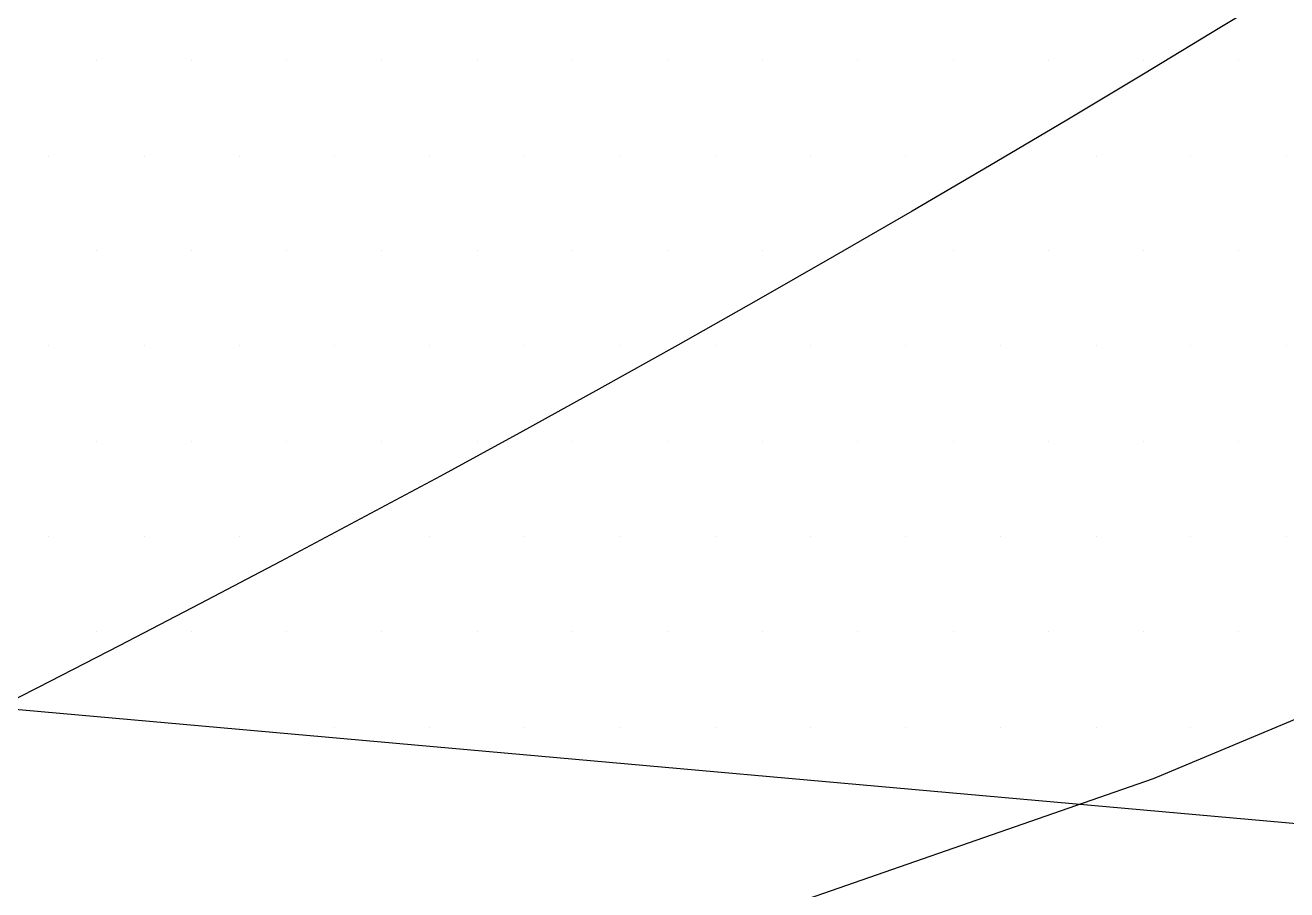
# Model space of a CAD drawing. Header units: metres. Extents: x 9606 to 9900, y 4805 to 4952.
# Drawn here: x 9833.3188 to 9833.4647, y 4844.8892 to 4844.9892 of the extents above; entities that cross this region are included whole.
import ezdxf

# ---------------------------------------------------------------- set-up
doc = ezdxf.new("R2010")
doc.units = ezdxf.units.M
doc.header["$LTSCALE"] = 2
doc.linetypes.add('CACHEX2', pattern=[0.75, 0.5, -0.25])
for name, color, linetype in [('CARTOUCHE', 7, 'Continuous'), ('LOGO', 4, 'Continuous'), ('rosace', 7, 'Continuous')]:
    doc.layers.add(name, color=color, linetype=linetype)

# ---------------------------------------------------------------- blocks, each defined once
blk = doc.blocks.new('A$C715108E3')
at = {"layer": 'LOGO', "color": 131}
for p, q in [((0.2541, -21.4954), (0.2541, -21.4954)), ((0.346, -21.4954), (0.346, -21.4954)), ((0.4378, -21.4954), (0.4378, -21.4954)), ((0.5293, -21.4954), (0.5293, -21.4954)), ((0.6211, -21.4954), (0.6211, -21.4954)), ((0.7131, -21.4954), (0.7131, -21.4954)), ((0.8044, -21.4954), (0.8044, -21.4954)), ((0.8964, -21.4954), (0.8964, -21.4954)), ((0.988, -21.4954), (0.988, -21.4954)), ((1.0801, -21.4954), (1.0801, -21.4954)), ((1.1717, -21.4954), (1.1717, -21.4954)), ((1.2634, -21.4954), (1.2634, -21.4954)), ((1.3554, -21.4954), (1.3554, -21.4954)), ((0.2084, -21.5878), (0.2084, -21.5878)), ((0.3002, -21.5878), (0.3002, -21.5878)), ((0.3917, -21.5878), (0.3917, -21.5878)), ((0.4835, -21.5878), (0.4835, -21.5878)), ((0.5755, -21.5878), (0.5755, -21.5878)), ((0.6668, -21.5878), (0.6668, -21.5878)), ((0.7588, -21.5878), (0.7588, -21.5878)), ((0.8507, -21.5878), (0.8507, -21.5878)), ((0.9423, -21.5878), (0.9423, -21.5878)), ((1.034, -21.5878), (1.034, -21.5878)), ((1.1256, -21.5878), (1.1256, -21.5878)), ((1.2176, -21.5878), (1.2176, -21.5878)), ((1.3089, -21.5878), (1.3089, -21.5878)), ((1.4009, -21.5878), (1.4009, -21.5878)), ((0.2541, -21.6792), (0.2541, -21.6792)), ((0.346, -21.6792), (0.346, -21.6792)), ((0.4378, -21.6792), (0.4378, -21.6792)), ((0.5293, -21.6792), (0.5293, -21.6792)), ((0.6211, -21.6792), (0.6211, -21.6792)), ((0.7131, -21.6792), (0.7131, -21.6792)), ((0.8044, -21.6792), (0.8044, -21.6792)), ((0.8964, -21.6792), (0.8964, -21.6792)), ((0.988, -21.6792), (0.988, -21.6792)), ((1.0801, -21.6792), (1.0801, -21.6792)), ((1.1717, -21.6792), (1.1717, -21.6792)), ((1.2634, -21.6792), (1.2634, -21.6792)), ((1.3554, -21.6792), (1.3554, -21.6792)), ((0.2084, -21.7705), (0.2084, -21.7705)), ((0.3002, -21.7705), (0.3002, -21.7705)), ((0.3917, -21.7705), (0.3917, -21.7705)), ((0.4835, -21.7705), (0.4835, -21.7705)), ((0.5755, -21.7705), (0.5755, -21.7705)), ((0.6668, -21.7705), (0.6668, -21.7705)), ((0.7588, -21.7705), (0.7588, -21.7705)), ((0.8507, -21.7705), (0.8507, -21.7705)), ((0.9423, -21.7705), (0.9423, -21.7705)), ((1.034, -21.7705), (1.034, -21.7705)), ((1.1256, -21.7705), (1.1256, -21.7705)), ((1.2176, -21.7705), (1.2176, -21.7705)), ((1.3089, -21.7705), (1.3089, -21.7705)), ((1.4009, -21.7705), (1.4009, -21.7705)), ((0.2541, -21.8631), (0.2541, -21.8631)), ((0.346, -21.8631), (0.346, -21.8631)), ((0.4378, -21.8631), (0.4378, -21.8631)), ((0.5293, -21.8631), (0.5293, -21.8631)), ((0.6211, -21.8631), (0.6211, -21.8631)), ((0.7131, -21.8631), (0.7131, -21.8631)), ((0.8044, -21.8631), (0.8044, -21.8631)), ((0.8964, -21.8631), (0.8964, -21.8631)), ((0.988, -21.8631), (0.988, -21.8631)), ((1.0801, -21.8631), (1.0801, -21.8631)), ((1.1717, -21.8631), (1.1717, -21.8631)), ((1.2634, -21.8631), (1.2634, -21.8631)), ((1.3554, -21.8631), (1.3554, -21.8631)), ((0.2084, -21.9543), (0.2084, -21.9543)), ((0.3002, -21.9543), (0.3002, -21.9543)), ((0.3917, -21.9543), (0.3917, -21.9543)), ((0.4835, -21.9543), (0.4835, -21.9543)), ((0.5755, -21.9543), (0.5755, -21.9543)), ((0.6668, -21.9543), (0.6668, -21.9543)), ((0.7588, -21.9543), (0.7588, -21.9543)), ((0.8507, -21.9543), (0.8507, -21.9543)), ((0.9423, -21.9543), (0.9423, -21.9543)), ((1.034, -21.9543), (1.034, -21.9543)), ((1.1256, -21.9543), (1.1256, -21.9543)), ((1.2176, -21.9543), (1.2176, -21.9543)), ((1.3089, -21.9543), (1.3089, -21.9543)), ((1.4009, -21.9543), (1.4009, -21.9543)), ((0.2541, -22.0456), (0.2541, -22.0456)), ((0.346, -22.0456), (0.346, -22.0456)), ((0.4378, -22.0456), (0.4378, -22.0456)), ((0.5293, -22.0456), (0.5293, -22.0456)), ((0.6211, -22.0456), (0.6211, -22.0456)), ((0.7131, -22.0456), (0.7131, -22.0456)), ((0.8044, -22.0456), (0.8044, -22.0456)), ((0.8964, -22.0456), (0.8964, -22.0456)), ((0.988, -22.0456), (0.988, -22.0456)), ((1.0801, -22.0456), (1.0801, -22.0456)), ((1.1717, -22.0456), (1.1717, -22.0456)), ((1.2634, -22.0456), (1.2634, -22.0456)), ((1.3554, -22.0456), (1.3554, -22.0456)), ((0.3632, -22.1382), (0.3632, -22.1382)), ((0.3917, -22.1382), (0.3917, -22.1382)), ((0.4835, -22.1382), (0.4835, -22.1382)), ((0.5755, -22.1382), (0.5755, -22.1382)), ((0.6668, -22.1382), (0.6668, -22.1382)), ((0.7588, -22.1382), (0.7588, -22.1382)), ((0.8507, -22.1382), (0.8507, -22.1382)), ((0.9423, -22.1382), (0.9423, -22.1382)), ((1.034, -22.1382), (1.034, -22.1382)), ((1.1256, -22.1382), (1.1256, -22.1382)), ((1.2176, -22.1382), (1.2176, -22.1382)), ((1.3089, -22.1382), (1.3089, -22.1382)), ((1.4009, -22.1382), (1.4009, -22.1382)), ((1.3891, -22.2295), (1.3891, -22.2295))]:
    blk.add_line(p, q, dxfattribs=at)
blk.add_lwpolyline([(-2.3854, -21.8923), (1.9656, -22.2806), (2.6017, -21.6183), (3.2786, -20.7927), (-3.3817, -20.0761)], dxfattribs=at)
blk = doc.blocks.new('A$C581E6685')
at = {"layer": 'rosace', "color": 32, "linetype": 'CACHEX2', "ltscale": 1.5}
blk.add_ellipse((-38.0538, 23.8138), major_axis=(-19.0311, -3.534), ratio=0.590567, dxfattribs=at)
at = {"layer": 'rosace', "color": 32}
blk.add_ellipse((-37.6144, 23.8499), major_axis=(-13.5768, -4.2839), ratio=0.791971, dxfattribs=at)
at = {"layer": 'CARTOUCHE'}
blk.add_blockref('A$C715108E3', (-31.6739, 36.3189), dxfattribs=at)

msp = doc.modelspace()

# ---------------------------------------------------------------- linework, layer by layer
at = {"layer": 'CARTOUCHE'}
msp.add_rational_spline([(9829.64323, 4848.05468), (9829.64323, 4845.87645), (9829.64323, 4843.69822), (9829.64323, 4842.93022), (9830.41123, 4842.93022), (9839.51909, 4842.93022), (9848.62694, 4842.93022), (9849.39494, 4842.93022), (9849.39494, 4843.69822), (9849.39494, 4845.87645), (9849.39494, 4848.05468), (9849.39494, 4848.82268), (9848.62694, 4848.82268), (9839.51909, 4848.82268), (9830.41123, 4848.82268), (9829.64323, 4848.82268), (9829.64323, 4848.05468)], [1, 1, 1, 0.707106781187, 1, 1, 1, 0.707106781187, 1, 1, 1, 0.707106781187, 1, 1, 1, 0.707106781187, 1], degree=2, knots=[0, 0, 0, 1, 1, 2.570796, 2.570796, 3.570796, 3.570796, 5.141593, 5.141593, 6.141593, 6.141593, 7.712389, 7.712389, 8.712389, 8.712389, 10.283185, 10.283185, 10.283185], dxfattribs=at)

# ---------------------------------------------------------------- block references
at = {"layer": 'CARTOUCHE', "xscale": 0.12, "yscale": 0.12, "zscale": 0.12}
msp.add_blockref('A$C581E6685', (9837.09738, 4843.20633), dxfattribs=at)

doc.saveas('drawing.dxf')
